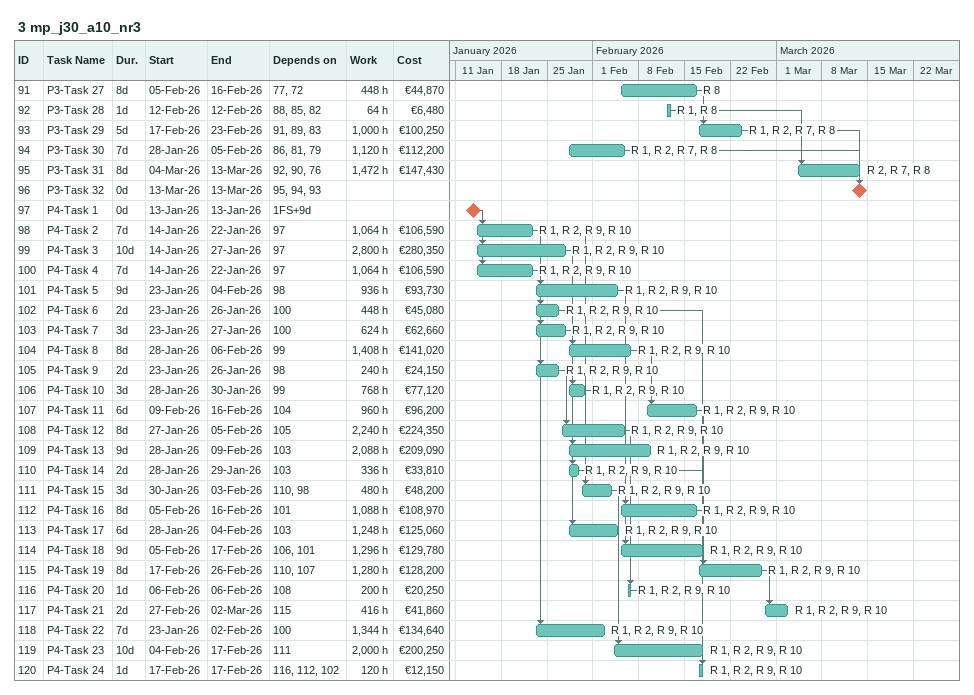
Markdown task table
3 mp_j30_a10_nr3

| ID | Task | Duration | Start | Finish | Predecessors | Resources | Work (h) | Cost (€) |
|---|---|---|---|---|---|---|---|---|
| 91 | P3-Task 27 | 8d | 2026-02-05 | 2026-02-16 | 77, 72 | R 8 | 448 | 44870 |
| 92 | P3-Task 28 | 1d | 2026-02-12 | 2026-02-12 | 88, 85, 82 | R 1, R 8 | 64 | 6480 |
| 93 | P3-Task 29 | 5d | 2026-02-17 | 2026-02-23 | 91, 89, 83 | R 1, R 2, R 7, R 8 | 1000 | 100250 |
| 94 | P3-Task 30 | 7d | 2026-01-28 | 2026-02-05 | 86, 81, 79 | R 1, R 2, R 7, R 8 | 1120 | 112200 |
| 95 | P3-Task 31 | 8d | 2026-03-04 | 2026-03-13 | 92, 90, 76 | R 2, R 7, R 8 | 1472 | 147430 |
| 96 | P3-Task 32 | 0d | 2026-03-13 | 2026-03-13 | 95, 94, 93 |  |  |  |
| 97 | P4-Task 1 | 0d | 2026-01-13 | 2026-01-13 | 1FS+9d |  |  |  |
| 98 | P4-Task 2 | 7d | 2026-01-14 | 2026-01-22 | 97 | R 1, R 2, R 9, R 10 | 1064 | 106590 |
| 99 | P4-Task 3 | 10d | 2026-01-14 | 2026-01-27 | 97 | R 1, R 2, R 9, R 10 | 2800 | 280350 |
| 100 | P4-Task 4 | 7d | 2026-01-14 | 2026-01-22 | 97 | R 1, R 2, R 9, R 10 | 1064 | 106590 |
| 101 | P4-Task 5 | 9d | 2026-01-23 | 2026-02-04 | 98 | R 1, R 2, R 9, R 10 | 936 | 93730 |
| 102 | P4-Task 6 | 2d | 2026-01-23 | 2026-01-26 | 100 | R 1, R 2, R 9, R 10 | 448 | 45080 |
| 103 | P4-Task 7 | 3d | 2026-01-23 | 2026-01-27 | 100 | R 1, R 2, R 9, R 10 | 624 | 62660 |
| 104 | P4-Task 8 | 8d | 2026-01-28 | 2026-02-06 | 99 | R 1, R 2, R 9, R 10 | 1408 | 141020 |
| 105 | P4-Task 9 | 2d | 2026-01-23 | 2026-01-26 | 98 | R 1, R 2, R 9, R 10 | 240 | 24150 |
| 106 | P4-Task 10 | 3d | 2026-01-28 | 2026-01-30 | 99 | R 1, R 2, R 9, R 10 | 768 | 77120 |
| 107 | P4-Task 11 | 6d | 2026-02-09 | 2026-02-16 | 104 | R 1, R 2, R 9, R 10 | 960 | 96200 |
| 108 | P4-Task 12 | 8d | 2026-01-27 | 2026-02-05 | 105 | R 1, R 2, R 9, R 10 | 2240 | 224350 |
| 109 | P4-Task 13 | 9d | 2026-01-28 | 2026-02-09 | 103 | R 1, R 2, R 9, R 10 | 2088 | 209090 |
| 110 | P4-Task 14 | 2d | 2026-01-28 | 2026-01-29 | 103 | R 1, R 2, R 9, R 10 | 336 | 33810 |
| 111 | P4-Task 15 | 3d | 2026-01-30 | 2026-02-03 | 110, 98 | R 1, R 2, R 9, R 10 | 480 | 48200 |
| 112 | P4-Task 16 | 8d | 2026-02-05 | 2026-02-16 | 101 | R 1, R 2, R 9, R 10 | 1088 | 108970 |
| 113 | P4-Task 17 | 6d | 2026-01-28 | 2026-02-04 | 103 | R 1, R 2, R 9, R 10 | 1248 | 125060 |
| 114 | P4-Task 18 | 9d | 2026-02-05 | 2026-02-17 | 106, 101 | R 1, R 2, R 9, R 10 | 1296 | 129780 |
| 115 | P4-Task 19 | 8d | 2026-02-17 | 2026-02-26 | 110, 107 | R 1, R 2, R 9, R 10 | 1280 | 128200 |
| 116 | P4-Task 20 | 1d | 2026-02-06 | 2026-02-06 | 108 | R 1, R 2, R 9, R 10 | 200 | 20250 |
| 117 | P4-Task 21 | 2d | 2026-02-27 | 2026-03-02 | 115 | R 1, R 2, R 9, R 10 | 416 | 41860 |
| 118 | P4-Task 22 | 7d | 2026-01-23 | 2026-02-02 | 100 | R 1, R 2, R 9, R 10 | 1344 | 134640 |
| 119 | P4-Task 23 | 10d | 2026-02-04 | 2026-02-17 | 111 | R 1, R 2, R 9, R 10 | 2000 | 200250 |
| 120 | P4-Task 24 | 1d | 2026-02-17 | 2026-02-17 | 116, 112, 102 | R 1, R 2, R 9, R 10 | 120 | 12150 |
